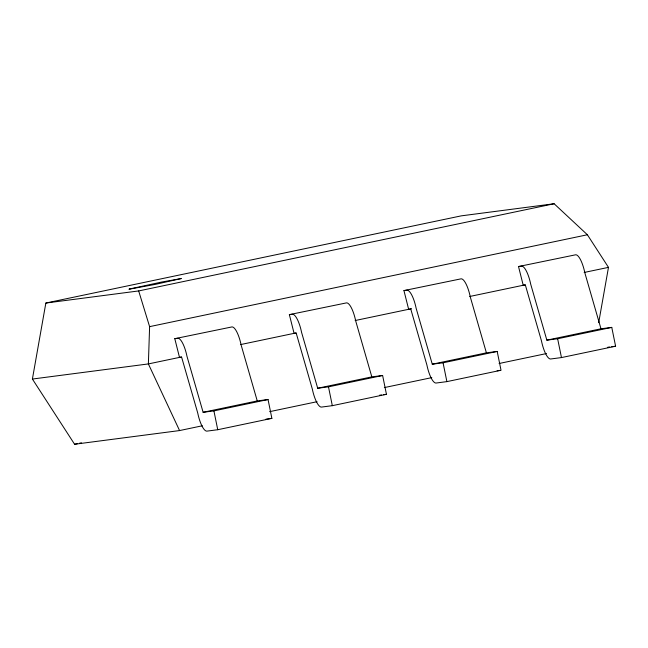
<?xml version="1.0" encoding="UTF-8"?>
<svg xmlns="http://www.w3.org/2000/svg" width="648" height="648" viewBox="0 0 648 648"><rect width="100%" height="100%" fill="white"/><g stroke="black" fill="none" stroke-linecap="round" stroke-linejoin="round"><path stroke-width="0.97" d="M179.577 430.564L74.585 444.253L32.4 379.048L45.854 303.045L138.672 290.936L149.607 326.641L148.376 363.925L179.577 430.564L202.33 425.785M598.695 322.639L608.48 267.365L587.388 234.762L554.121 203.747L461.303 215.849L45.854 303.045M138.672 290.936L554.121 203.747M149.607 326.641L587.388 234.762M174.79 338.685L231.911 326.932A19.221 5.427 78.1 0 1 241.137 345.052L257.256 400.934L268.045 399.533L271.877 418.357L217.744 429.721L206.955 431.123A19.221 5.427 78.1 0 1 197.729 413.003L181.61 357.121L179.496 357.396L174.79 338.685L177.779 338.288A19.221 5.427 78.1 0 1 187.005 356.416L203.124 412.298L213.913 410.889L268.045 399.533M289.364 314.636L346.486 302.883A19.221 5.427 78.1 0 1 355.712 321.011L371.831 376.885L382.62 375.484L386.451 394.308L332.319 405.672L321.529 407.074A19.221 5.427 78.1 0 1 312.304 388.954L296.185 333.072L294.071 333.347L289.364 314.636L292.353 314.248A19.221 5.427 78.1 0 1 301.579 332.367L317.698 388.249L328.487 386.84L382.62 375.484M403.939 290.588L461.06 278.834A19.221 5.427 78.1 0 1 470.286 296.962L486.405 352.844L497.194 351.435L501.026 370.259L446.893 381.623L436.104 383.033A19.221 5.427 78.1 0 1 426.878 364.905L410.759 309.023L408.645 309.299L403.939 290.588L406.936 290.199A19.221 5.427 78.1 0 1 416.154 308.318L432.273 364.2L443.062 362.799L497.194 351.435M518.513 266.539L575.635 254.794A19.221 5.427 78.1 0 1 584.861 272.913L600.98 328.795L611.769 327.386L615.6 346.218L561.468 357.575L550.679 358.984A19.221 5.427 78.1 0 1 541.461 340.856L525.342 284.982L523.22 285.258L518.513 266.539L521.51 266.15A19.221 5.427 78.1 0 1 530.728 284.278L546.855 340.16L557.636 338.75L611.769 327.386M181.464 356.983L148.376 363.925L32.4 379.048M240.562 344.582L296.039 332.934M355.136 320.533L411.601 308.683M469.711 296.484L525.188 284.845M584.164 272.468L608.48 267.365M203.124 412.298L257.256 400.934M317.698 388.249L371.831 376.885M432.273 364.2L486.405 352.844M546.855 340.16L600.98 328.795M74.585 444.253L77.509 443.637M79.453 443.232L81.405 442.819M269.592 411.666L317.075 401.703M384.337 387.585L431.811 377.622M499.073 363.504L546.556 353.541M607.751 347.239L609.719 346.98M611.68 346.729L615.6 346.218M497.105 370.778L500.045 370.389M379.582 395.207L381.542 394.948M383.511 394.697L386.451 394.308M265.988 419.126L271.877 418.357M557.636 338.75L561.468 357.575M443.062 362.799L446.893 381.623M328.487 386.84L332.319 405.672M213.913 410.889L217.744 429.721M129.811 288.935L128.952 289.243L155.269 284.391L181.327 278.535L161.789 282.018L129.811 288.935"/></g></svg>
